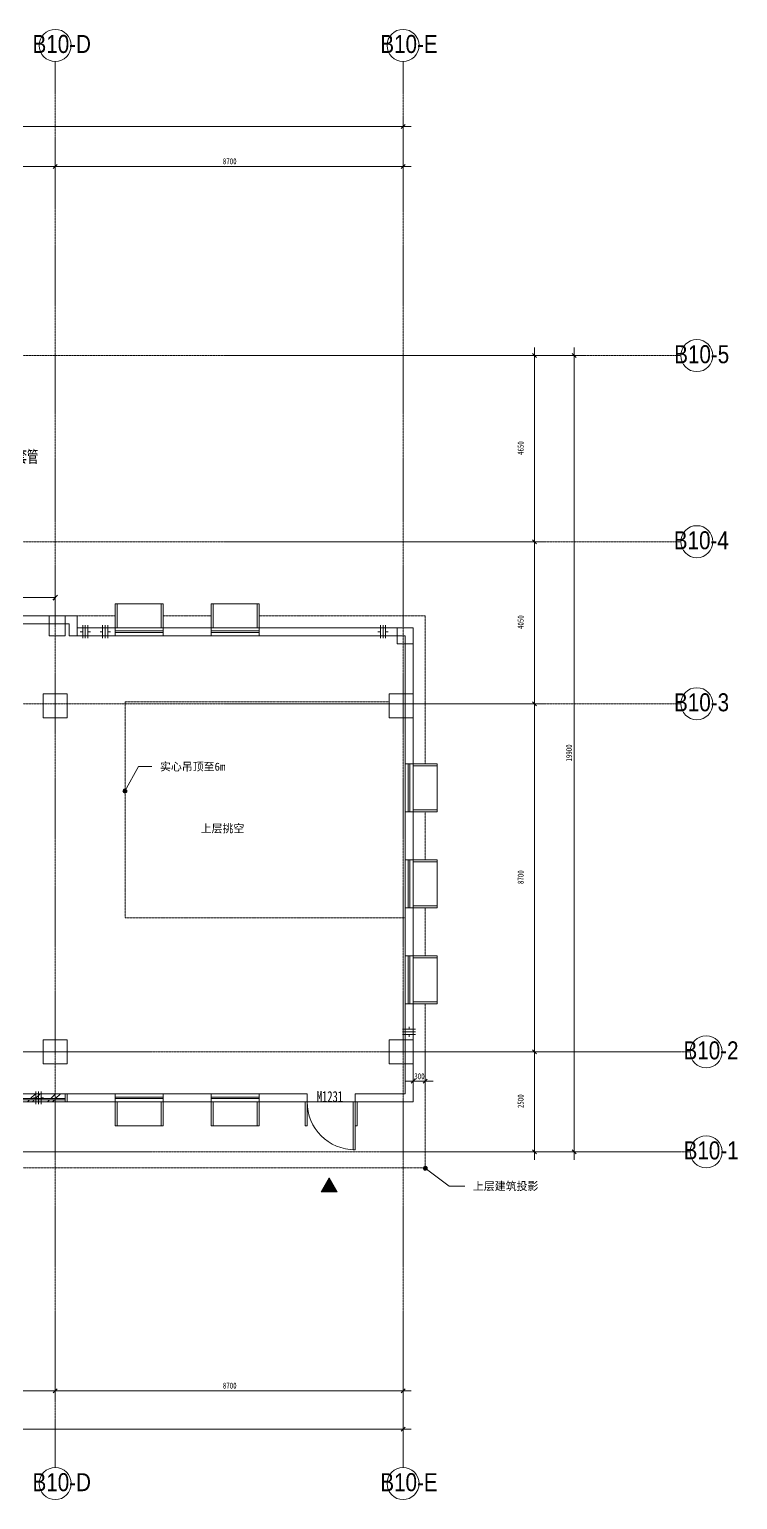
# Model space of a CAD drawing. Header units: millimetres. Extents: x 147808 to 199769, y -28592 to 9935.
# Drawn here: x 182053 to 199769, y -28592 to 8154 of the extents above; entities that cross this region are included whole.
import ezdxf

# ---------------------------------------------------------------- set-up
doc = ezdxf.new("R2010")
doc.units = ezdxf.units.MM
for name, pattern in [('TJ Dash 2x', [3, 2, -1]), ('架空线_2_', [3.97, 2.38, -1.59]), ('轴网线', [22.24, 12.7, -3.18, 3.18, -3.18])]:
    doc.linetypes.add(name, pattern=pattern)
for name, color, linetype, lineweight in [('A-____-____-DIMS', 7, 'Continuous', 5), ('A-____-____-DIMS-100', 7, 'Continuous', 5), ('A-DETL-____-OTLN', 7, 'Continuous', 5), ('A-DETL-GENF-OTLN', 7, 'Continuous', 5), ('A-DOOR-____-IDEN', 7, 'Continuous', 5), ('A-GLAZ-CURT-MCUT', 7, 'Continuous', 5), ('A-GLAZ-CWMG-MCUT', 7, 'Continuous', 13), ('A-GLAZ-CWMG-OTLN', 7, 'Continuous', 5), ('A-WALL-____-MCUT', 7, 'Continuous', 13), ('A-WALL-____-OTLN', 7, 'Continuous', 13), ('G-____-____-TEXT', 7, 'Continuous', 5), ('P-PIPE-____-OTLN', 7, 'Continuous', 35), ('S-BEAM-____-MCUT', 7, 'Continuous', 5), ('S-BEAM-____-OTLN', 7, 'Continuous', 5), ('S-COLS-____-MCUT', 7, 'Continuous', 5), ('S-GRID-____-IDEN', 7, 'Continuous', 5), ('S-GRID-____-OTLN', 7, 'Continuous', 5), ('S-STRS-____-MBND', 7, 'Continuous', 5), ('S-STRS-____-OTLN', 7, 'Continuous', 5)]:
    doc.layers.add(name, color=color, linetype=linetype, lineweight=lineweight)
for name, color, linetype, lineweight, true_color in [('A-DOOR-____-MCUT', 7, 'Continuous', 13, 0x00007f), ('A-DOOR-____-OTLN', 5, 'Continuous', 13, 0x0000ff), ('A-FLOR-____-OTLN', 7, 'Continuous', 13, 0x007f00), ('A-GLAZ-____-MCUT', 7, 'Continuous', 13, 0x007f00), ('A-GLAZ-____-OTLN', 7, 'Continuous', 13, 0x00007f)]:
    doc.layers.add(name, color=color, linetype=linetype, lineweight=lineweight, true_color=true_color)
doc.styles.add('Arial', font='arial.ttf', dxfattribs={"width": 0.7, "height": 250})
doc.styles.add('TJ_FangSong', font='TJ_FangSong v2.0.otf', dxfattribs={"width": 0.7, "height": 300})
doc.styles.add('TJ_FangSong_Narrow', font='TJ_FangSong_Narrow v2.0.otf', dxfattribs={"height": 450})
doc.styles.add('仿宋_1', font='simfang.ttf', dxfattribs={"width": 0.7, "height": 150})
doc.styles.add('仿宋_2', font='simfang.ttf', dxfattribs={"width": 0.7, "height": 275})
doc.styles.add('黑体_2', font='simhei.ttf', dxfattribs={"height": 200})
doc.dimstyles.new('对角线-1_2_250_近', dxfattribs={"dimscale": 304.8, "dimtxt": 255.06485, "dimasz": 0.393701, "dimexe": 0.787402, "dimexo": 0.328084, "dimgap": 0, "dimtad": 1, "dimdec": 0, "dimzin": 0, "dimdsep": 46, "dimtxsty": 'Arial', "dimblk1": 'OBLIQUE', "dimblk2": 'OBLIQUE', "dimsah": 1, "dimcen": 0.09, "dimazin": 0, "dimtfac": 1, "dimtdec": 4, "dimtix": 1, "dimtmove": 0, "dimatfit": 3, "dimfxl": 1, "dimtvp": 1, "dimtolj": 1, "dimtzin": 0, "dimarcsym": 2})
doc.dimstyles.new('对角线_-_1_5mm_仿宋', dxfattribs={"dimscale": 304.8, "dimtxt": 193.128667, "dimasz": 0.328084, "dimexe": 0.82021, "dimexo": 0.0625, "dimgap": 0.065617, "dimtad": 1, "dimdec": 0, "dimdsep": 46, "dimtxsty": '仿宋_1', "dimblk1": 'OBLIQUE', "dimblk2": 'OBLIQUE', "dimsah": 1, "dimcen": 0.09, "dimdle": 0.656168, "dimazin": 0, "dimtfac": 1, "dimtdec": 4, "dimtix": 1, "dimtmove": 2, "dimatfit": 3, "dimfxl": 2.624672, "dimfxlon": 1, "dimtvp": 1, "dimtolj": 1, "dimtzin": 0, "dimarcsym": 2})
doc.dimstyles.new('对角线_-_1_5mm_仿宋_1', dxfattribs={"dimscale": 304.8, "dimtxt": 193.128667, "dimasz": 0.328084, "dimexe": 0.82021, "dimexo": 0.0625, "dimgap": 0.065617, "dimtad": 1, "dimdec": 0, "dimdsep": 46, "dimtxsty": '仿宋_1', "dimblk1": 'OBLIQUE', "dimblk2": 'OBLIQUE', "dimsah": 1, "dimcen": 0.09, "dimdle": 0.656168, "dimazin": 0, "dimtfac": 1, "dimtdec": 4, "dimtix": 1, "dimtmove": 0, "dimatfit": 3, "dimfxl": 2.624672, "dimfxlon": 1, "dimtvp": 1, "dimtolj": 1, "dimtzin": 0, "dimarcsym": 2})

# ---------------------------------------------------------------- blocks, each defined once
blk = doc.blocks.new('双层单列 - 双层单列-2855370-一层给排水_消防平面图')
at = {"layer": 'A-GLAZ-____-MCUT', "color": 251, "lineweight": 5, "true_color": 0x515151}
for p, q in [((-600, -700), (-600, -100)), ((-550, -100), (-550, -700)), ((550, -700), (550, -100)), ((600, -100), (600, -700)), ((-550, -700), (-600, -700)), ((600, -700), (550, -700))]:
    blk.add_line(p, q, dxfattribs=at)
at = {"layer": 'A-GLAZ-____-OTLN', "color": 251, "lineweight": 5, "true_color": 0x515151}
for p, q in [((-600, 100), (600, 100)), ((-600, -100), (-600, 100)), ((-600, 20), (600, 20)), ((600, 100), (600, -100)), ((-600, -20), (600, -20)), ((-600, -100), (600, -100)), ((550, -700), (-550, -700))]:
    blk.add_line(p, q, dxfattribs=at)
blk = doc.blocks.new('双层单列 - 双层单列-2855371-一层给排水_消防平面图')
at = {"layer": 'A-GLAZ-____-MCUT', "color": 251, "lineweight": 5, "true_color": 0x515151}
for p, q in [((-550, 700), (-600, 700)), ((-600, 700), (-600, 100)), ((-550, 100), (-550, 700)), ((550, 700), (550, 100)), ((600, 700), (550, 700)), ((600, 100), (600, 700))]:
    blk.add_line(p, q, dxfattribs=at)
at = {"layer": 'A-GLAZ-____-OTLN', "color": 251, "lineweight": 5, "true_color": 0x515151}
for p, q in [((550, 700), (-550, 700)), ((-600, 100), (600, 100)), ((-600, 100), (-600, -100)), ((-600, 20), (600, 20)), ((600, -100), (600, 100)), ((-600, -20), (600, -20)), ((-600, -100), (600, -100))]:
    blk.add_line(p, q, dxfattribs=at)
blk = doc.blocks.new('系统嵌板 - TJ玻璃_30-2487547-一层给排水_消防平面图')
at = {"layer": 'A-GLAZ-CURT-MCUT', "color": 251, "true_color": 0x515151}
for p, q in [((562, 80), (-562, 80)), ((-562, 80), (-562, 50)), ((-562, 50), (562, 50)), ((562, 50), (562, 80))]:
    blk.add_line(p, q, dxfattribs=at)
blk = doc.blocks.new('矩形竖梃 - 50_200mm 长方形-V11-一层给排水_消防平面图')
at = {"layer": 'A-GLAZ-CWMG-OTLN', "true_color": 0x8b8b8b}
h = blk.add_hatch(dxfattribs=at)
h.set_pattern_fill('FP_4', color=252, style=0, pattern_type=2)
h.set_pattern_definition([(45, (0, 0), (-251.4472, 251.4472), []), (45, (0, 381), (-251.4472, 251.4472), [])])
h.paths.add_polyline_path([(181825, -18650), (182950, -18650), (182950, -18600), (181825, -18600)], flags=0)
h.paths.add_polyline_path([(182950, -18570), (182950, -18450), (181825, -18450), (181825, -18570)], flags=0)
at = {"layer": 'A-GLAZ-CWMG-OTLN', "color": 251, "true_color": 0x515151}
for p, q in [((182950, -18450), (181825, -18450)), ((182950, -18650), (181825, -18650))]:
    blk.add_line(p, q, dxfattribs=at)
blk = doc.blocks.new('矩形竖梃 - 50_200mm 长方形-2487548-一层给排水_消防平面图')
at = {"layer": 'A-GLAZ-CWMG-MCUT', "color": 251, "lineweight": 5, "true_color": 0x515151}
for p, q in [((-50, 0), (0, 0)), ((-50, -200), (-50, 0)), ((0, 0), (0, -200)), ((0, -200), (-50, -200))]:
    blk.add_line(p, q, dxfattribs=at)
blk = doc.blocks.new('TJ单扇平开门-带窗框 - M1230-3103489-一层给排水_消防平面图')
at = {"layer": 'A-DOOR-____-MCUT', "color": 251, "lineweight": 5, "true_color": 0x515151}
for p, q in [((550, -100), (600, -100)), ((550, -1300), (550, -100)), ((600, -100), (600, -1300)), ((600, -1300), (550, -1300))]:
    blk.add_line(p, q, dxfattribs=at)
at = {"layer": 'A-DOOR-____-MCUT', "color": 173, "lineweight": 5, "true_color": 0x5151be}
blk.add_arc((600, -100), 1200, 180, 270, dxfattribs=at)
at = {"layer": 'A-DOOR-____-OTLN', "color": 251, "lineweight": 5, "true_color": 0x515151}
for p, q in [((-650, -100), (-650, -700)), ((-600, -700), (-600, -100)), ((600, -700), (600, -100)), ((650, -100), (650, -700)), ((-650, -700), (-600, -700)), ((650, -700), (600, -700))]:
    blk.add_line(p, q, dxfattribs=at)
blk = doc.blocks.new('箭头 - 入口符号 - 箭头 - 入口符号-1524210-一层给排水_消防平面图')
at = {"layer": 'A-DETL-GENF-OTLN', "true_color": 0x888888}
blk.add_hatch(color=252, dxfattribs=at).paths.add_polyline_path([(-200, 0), (200, 0), (0, 346)], flags=0)
at = {"layer": 'A-DETL-GENF-OTLN', "color": 251, "true_color": 0x515151}
for p, q in [((-200, 0), (0, 346)), ((-200, 0), (200, 0)), ((200, 0), (0, 346))]:
    blk.add_line(p, q, dxfattribs=at)
blk = doc.blocks.new('双层单列 - 双层单列-V19-一层给排水_消防平面图')
at = {"layer": 'A-GLAZ-____-MCUT', "color": 251, "lineweight": 5, "true_color": 0x515151}
for p, q in [((-550, 700), (-600, 700)), ((-600, 700), (-600, 100)), ((-550, 100), (-550, 700)), ((550, 700), (550, 100)), ((600, 700), (550, 700)), ((600, 100), (600, 700)), ((600, 20), (600, 100))]:
    blk.add_line(p, q, dxfattribs=at)
at = {"layer": 'A-GLAZ-____-OTLN', "color": 251, "lineweight": 5, "true_color": 0x515151}
for p, q in [((550, 700), (-550, 700)), ((-600, 100), (600, 100)), ((-600, 100), (-600, -100)), ((-600, 20), (600, 20)), ((600, -100), (600, 100)), ((-600, -20), (600, -20)), ((-600, -100), (600, -100))]:
    blk.add_line(p, q, dxfattribs=at)
blk = doc.blocks.new('DIMBLOCK1-一层给排水_消防平面图')
at = {"layer": 'A-____-____-DIMS-100', "color": 173, "true_color": 0x5151ff, "transparency": 16777216}
for p, q in [((193889, -17400), (194939, -17400)), ((194689, -17400), (193889, -17400)), ((194689, -17400), (194639, -17350)), ((194689, -20100), (194689, -17400)), ((194689, -17400), (194739, -17450)), ((193889, -19900), (194939, -19900)), ((194689, -19900), (193889, -19900)), ((194689, -19900), (194639, -19850)), ((194689, -19900), (194739, -19950))]:
    blk.add_line(p, q, dxfattribs=at)
at = {"layer": 'A-____-____-DIMS-100', "color": 0, "transparency": 16777216, "insert": (194267, -18807), "char_height": 150, "width": 377.27, "attachment_point": 1, "rotation": 90, "line_spacing_factor": 0.898273, "style": '仿宋_1'}
blk.add_mtext('2500', dxfattribs=at)
blk = doc.blocks.new('_Oblique')
at = {"color": 0, "linetype": 'ByBlock', "lineweight": -2}
blk.add_line((-0.5, -0.5), (0.5, 0.5), dxfattribs=at)
blk = doc.blocks.new('DIMBLOCK2-一层给排水_消防平面图')
at = {"layer": 'A-____-____-DIMS-100', "color": 173, "true_color": 0x5151ff, "transparency": 16777216}
for p, q in [((193889, -8700), (194939, -8700)), ((194689, -8700), (193889, -8700)), ((194689, -8700), (194639, -8650)), ((194689, -17400), (194689, -8700)), ((194689, -8700), (194739, -8750)), ((193889, -17400), (194939, -17400)), ((194689, -17400), (193889, -17400)), ((194689, -17400), (194639, -17350)), ((194689, -17400), (194739, -17450))]:
    blk.add_line(p, q, dxfattribs=at)
at = {"layer": 'A-____-____-DIMS-100', "color": 0, "transparency": 16777216, "insert": (194267, -13207), "char_height": 150, "width": 377.27, "attachment_point": 1, "rotation": 90, "line_spacing_factor": 0.898273, "style": '仿宋_1'}
blk.add_mtext('8700', dxfattribs=at)
blk = doc.blocks.new('DIMBLOCK3-一层给排水_消防平面图')
at = {"layer": 'A-____-____-DIMS-100', "color": 173, "true_color": 0x5151ff, "transparency": 16777216}
for p, q in [((193889, -4650), (194939, -4650)), ((194689, -4650), (193889, -4650)), ((194689, -4650), (194639, -4600)), ((194689, -8700), (194689, -4650)), ((194689, -4650), (194739, -4700)), ((193889, -8700), (194939, -8700)), ((194689, -8700), (193889, -8700)), ((194689, -8700), (194639, -8650)), ((194689, -8700), (194739, -8750))]:
    blk.add_line(p, q, dxfattribs=at)
at = {"layer": 'A-____-____-DIMS-100', "color": 0, "transparency": 16777216, "insert": (194267, -6832), "char_height": 150, "width": 377.27, "attachment_point": 1, "rotation": 90, "line_spacing_factor": 0.898273, "style": '仿宋_1'}
blk.add_mtext('4050', dxfattribs=at)
blk = doc.blocks.new('DIMBLOCK4-一层给排水_消防平面图')
at = {"layer": 'A-____-____-DIMS-100', "color": 173, "true_color": 0x5151ff, "transparency": 16777216}
for p, q in [((194689, 0), (194639, 50)), ((194689, -4650), (194689, 200)), ((193889, 0), (194939, 0)), ((194689, 0), (193889, 0)), ((194689, 0), (194739, -50)), ((193889, -4650), (194939, -4650)), ((194689, -4650), (193889, -4650)), ((194689, -4650), (194639, -4600)), ((194689, -4650), (194739, -4700))]:
    blk.add_line(p, q, dxfattribs=at)
at = {"layer": 'A-____-____-DIMS-100', "color": 0, "transparency": 16777216, "insert": (194267, -2482), "char_height": 150, "width": 377.27, "attachment_point": 1, "rotation": 90, "line_spacing_factor": 0.898273, "style": '仿宋_1'}
blk.add_mtext('4650', dxfattribs=at)
blk = doc.blocks.new('DIMBLOCK5-一层给排水_消防平面图')
at = {"layer": 'A-____-____-DIMS-100', "color": 173, "true_color": 0x5151ff, "transparency": 16777216}
for p, q in [((156600, 2893), (156600, 5980)), ((191400, 4789), (191400, 5980)), ((156400, 5730), (191600, 5730)), ((156600, 5730), (156550, 5680)), ((156600, 5730), (156650, 5780)), ((156600, 5730), (156600, 2893)), ((191400, 5730), (191350, 5680)), ((191400, 5730), (191450, 5780)), ((191400, 5730), (191400, 4789))]:
    blk.add_line(p, q, dxfattribs=at)
at = {"layer": 'A-____-____-DIMS-100', "color": 0, "transparency": 16777216, "insert": (173804, 5932), "char_height": 150, "width": 471.59, "attachment_point": 1, "line_spacing_factor": 0.898273, "style": '仿宋_1'}
blk.add_mtext('34800', dxfattribs=at)
blk = doc.blocks.new('DIMBLOCK8-一层给排水_消防平面图')
at = {"layer": 'A-____-____-DIMS-100', "color": 173, "true_color": 0x5151ff, "transparency": 16777216}
for p, q in [((174000, -25071), (174000, -26121)), ((174000, -25871), (174000, -25071)), ((182700, -25071), (182700, -26121)), ((182700, -25871), (182700, -25071)), ((174000, -25871), (173950, -25921)), ((174000, -25871), (174050, -25821)), ((174000, -25871), (182700, -25871)), ((182700, -25871), (182650, -25921)), ((182700, -25871), (182750, -25821))]:
    blk.add_line(p, q, dxfattribs=at)
at = {"layer": 'A-____-____-DIMS-100', "color": 0, "transparency": 16777216, "insert": (178193, -25669), "char_height": 150, "width": 377.27, "attachment_point": 1, "line_spacing_factor": 0.898273, "style": '仿宋_1'}
blk.add_mtext('8700', dxfattribs=at)
blk = doc.blocks.new('DIMBLOCK9-一层给排水_消防平面图')
at = {"layer": 'A-____-____-DIMS-100', "color": 173, "true_color": 0x5151ff, "transparency": 16777216}
for p, q in [((182700, -25071), (182700, -26121)), ((182700, -25871), (182700, -25071)), ((191400, -25071), (191400, -26121)), ((191400, -25871), (191400, -25071)), ((182700, -25871), (182650, -25921)), ((182700, -25871), (182750, -25821)), ((182700, -25871), (191600, -25871)), ((191400, -25871), (191350, -25921)), ((191400, -25871), (191450, -25821))]:
    blk.add_line(p, q, dxfattribs=at)
at = {"layer": 'A-____-____-DIMS-100', "color": 0, "transparency": 16777216, "insert": (186893, -25669), "char_height": 150, "width": 377.27, "attachment_point": 1, "line_spacing_factor": 0.898273, "style": '仿宋_1'}
blk.add_mtext('8700', dxfattribs=at)
blk = doc.blocks.new('DIMBLOCK16-一层给排水_消防平面图')
at = {"layer": 'A-____-____-DIMS-100', "color": 173, "true_color": 0x5151ff, "transparency": 16777216}
for p, q in [((174000, 5530), (174000, 4480)), ((174000, 4730), (174000, 5530)), ((174000, 4730), (174050, 4780)), ((182700, 3677), (182700, 4980)), ((182700, 4730), (182750, 4780)), ((174000, 4730), (173950, 4680)), ((174000, 4730), (182700, 4730)), ((182700, 4730), (182650, 4680)), ((182700, 4730), (182700, 3677))]:
    blk.add_line(p, q, dxfattribs=at)
at = {"layer": 'A-____-____-DIMS-100', "color": 0, "transparency": 16777216, "insert": (178193, 4932), "char_height": 150, "width": 377.27, "attachment_point": 1, "line_spacing_factor": 0.898273, "style": '仿宋_1'}
blk.add_mtext('8700', dxfattribs=at)
blk = doc.blocks.new('DIMBLOCK17-一层给排水_消防平面图')
at = {"layer": 'A-____-____-DIMS-100', "color": 173, "true_color": 0x5151ff, "transparency": 16777216}
for p, q in [((182700, 3677), (182700, 4980)), ((182700, 4730), (182750, 4780)), ((191400, 3586), (191400, 4980)), ((191400, 4730), (191450, 4780)), ((182700, 4730), (182650, 4680)), ((182700, 4730), (191600, 4730)), ((182700, 4730), (182700, 3677)), ((191400, 4730), (191350, 4680)), ((191400, 4730), (191400, 3586))]:
    blk.add_line(p, q, dxfattribs=at)
at = {"layer": 'A-____-____-DIMS-100', "color": 0, "transparency": 16777216, "insert": (186893, 4932), "char_height": 150, "width": 377.27, "attachment_point": 1, "line_spacing_factor": 0.898273, "style": '仿宋_1'}
blk.add_mtext('8700', dxfattribs=at)
blk = doc.blocks.new('DIMBLOCK18-一层给排水_消防平面图')
at = {"layer": 'A-____-____-DIMS-100', "color": 173, "true_color": 0x5151ff, "transparency": 16777216}
for p, q in [((191650, -17337), (191650, -18387)), ((191650, -18137), (191650, -17337)), ((191950, -17337), (191950, -18387)), ((191950, -18137), (191950, -17337)), ((191450, -18137), (192150, -18137)), ((191650, -18137), (191600, -18187)), ((191650, -18137), (191700, -18087)), ((191950, -18137), (191900, -18187)), ((191950, -18137), (192000, -18087))]:
    blk.add_line(p, q, dxfattribs=at)
at = {"layer": 'A-____-____-DIMS-100', "color": 0, "transparency": 16777216, "insert": (191682, -17936), "char_height": 150, "width": 282.96, "attachment_point": 1, "line_spacing_factor": 0.898273, "style": '仿宋_1'}
blk.add_mtext('300', dxfattribs=at)
blk = doc.blocks.new('DIMBLOCK19-一层给排水_消防平面图')
at = {"layer": 'A-____-____-DIMS-100', "color": 173, "true_color": 0x5151ff, "transparency": 16777216}
for p, q in [((191400, -25011), (191400, -27079)), ((191400, -26829), (191400, -25011)), ((156600, -26029), (156600, -27079)), ((156600, -26829), (156600, -26029)), ((156600, -26829), (156650, -26779)), ((191400, -26829), (191450, -26779)), ((156400, -26829), (191600, -26829)), ((156600, -26829), (156550, -26879)), ((191400, -26829), (191350, -26879))]:
    blk.add_line(p, q, dxfattribs=at)
at = {"layer": 'A-____-____-DIMS-100', "color": 0, "transparency": 16777216, "insert": (173804, -26627), "char_height": 150, "width": 471.59, "attachment_point": 1, "line_spacing_factor": 0.898273, "style": '仿宋_1'}
blk.add_mtext('34800', dxfattribs=at)
blk = doc.blocks.new('DIMBLOCK21-一层给排水_消防平面图')
at = {"layer": 'A-____-____-DIMS-100', "color": 173, "true_color": 0x5151ff, "transparency": 16777216}
for p, q in [((195678, 0), (195628, 50)), ((195678, 200), (195678, -20100)), ((193990, 0), (195928, 0)), ((195678, 0), (193990, 0)), ((195678, 0), (195728, -50)), ((193601, -19900), (195928, -19900)), ((195678, -19900), (193601, -19900)), ((195678, -19900), (195628, -19850)), ((195678, -19900), (195728, -19950))]:
    blk.add_line(p, q, dxfattribs=at)
at = {"layer": 'A-____-____-DIMS-100', "color": 0, "transparency": 16777216, "insert": (195477, -10146), "char_height": 150, "width": 471.59, "attachment_point": 1, "rotation": 90, "line_spacing_factor": 0.898273, "style": '仿宋_1'}
blk.add_mtext('19900', dxfattribs=at)
blk = doc.blocks.new('轴网 - R4_0-512320-一层给排水_消防平面图')
at = {"layer": 'S-GRID-____-IDEN', "color": 173, "true_color": 0x5151ff}
blk.add_circle((0, 0), 4, dxfattribs=at)
blk = doc.blocks.new('YXQH_ST_B9-20_rvt-1-一层给排水_消防平面图')
at = {"layer": 'S-BEAM-____-MCUT', "color": 251, "lineweight": 18, "true_color": 0x515151}
for p, q in [((170900, -3965), (168250, -3965)), ((168250, -3965), (168250, -4215)), ((170900, -4215), (170900, -3965)), ((172325, -3965), (171100, -3965)), ((171100, -3965), (171100, -4215)), ((172525, -3965), (172325, -3965)), ((173750, -3965), (172525, -3965)), ((173750, -4215), (173750, -3965)), ((168250, -4365), (168050, -4365)), ((168050, -4365), (168050, -5950)), ((168250, -4215), (170900, -4215)), ((168250, -5950), (168250, -4365)), ((171100, -4365), (170900, -4365)), ((170900, -4365), (170900, -5950)), ((171100, -4215), (173750, -4215)), ((171100, -5950), (171100, -4365)), ((173750, -4365), (173750, -5950)), ((173950, -4365), (173750, -4365)), ((173950, -5950), (173950, -4365)), ((168050, -5950), (168250, -5950)), ((170900, -6150), (168250, -6150)), ((168250, -6150), (168250, -6350)), ((170900, -5950), (171100, -5950)), ((170900, -6350), (170900, -6150)), ((173750, -6150), (171100, -6150)), ((171100, -6150), (171100, -6350)), ((173750, -5950), (173950, -5950)), ((173750, -6350), (173750, -6150)), ((168250, -6350), (170900, -6350)), ((171100, -6350), (173750, -6350))]:
    blk.add_line(p, q, dxfattribs=at)
at = {"layer": 'S-BEAM-____-OTLN', "color": 251, "lineweight": 18, "true_color": 0x515151}
for p, q in [((168250, -1445), (169475, -1445)), ((169475, -1445), (169675, -1445)), ((169675, -1445), (170900, -1445)), ((171100, -1445), (172325, -1445)), ((172325, -1445), (172525, -1445)), ((172525, -1445), (173750, -1445)), ((169675, -1695), (169475, -1695)), ((170900, -1695), (169675, -1695)), ((172325, -1695), (171100, -1695)), ((172525, -1695), (172325, -1695))]:
    blk.add_line(p, q, dxfattribs=at)
at = {"layer": 'S-BEAM-____-OTLN', "color": 161, "lineweight": 18, "true_color": 0x51a8ff}
for p, q in [((168250, -1570), (169475, -1570)), ((168250, -1570), (169475, -1570)), ((169475, -1570), (169675, -1570)), ((169475, -1570), (169675, -1570)), ((169675, -1570), (170900, -1570)), ((169675, -1570), (170900, -1570)), ((172325, -1570), (171100, -1570)), ((172325, -1570), (171100, -1570)), ((172525, -1570), (172325, -1570)), ((172525, -1570), (172325, -1570)), ((173750, -1570), (172525, -1570)), ((173750, -1570), (172525, -1570))]:
    blk.add_line(p, q, dxfattribs=at)
at = {"layer": 'S-COLS-____-MCUT', "color": 251, "lineweight": 18, "true_color": 0x515151}
for p, q in [((156950, 250), (156350, 250)), ((156350, 250), (156350, -350)), ((156950, 50), (156950, 250)), ((156950, -350), (156950, 50)), ((165600, 250), (165000, 250)), ((165000, 250), (165000, -250)), ((165600, -350), (165600, 250)), ((176800, 250), (176200, 250)), ((176200, 250), (176200, -350)), ((176800, -350), (176800, 250)), ((156350, -350), (156550, -350)), ((156550, -350), (156950, -350)), ((165000, -250), (165000, -350)), ((165000, -350), (165200, -350)), ((165200, -350), (165550, -350)), ((165550, -350), (165600, -350)), ((176200, -350), (176250, -350)), ((176250, -350), (176600, -350)), ((176600, -350), (176800, -350)), ((171100, -1375), (170900, -1375)), ((170900, -1375), (170900, -1775)), ((171100, -1775), (171100, -1375)), ((168250, -1625), (168050, -1625)), ((168050, -1625), (168050, -2025)), ((168250, -2025), (168250, -1625)), ((170900, -1775), (171100, -1775)), ((173750, -1625), (173750, -2025)), ((173950, -1625), (173750, -1625)), ((173950, -2025), (173950, -1625)), ((168050, -2025), (168250, -2025)), ((173750, -2025), (173950, -2025)), ((168250, -3965), (168050, -3965)), ((168050, -3965), (168050, -4365)), ((168250, -4365), (168250, -3965)), ((171100, -3965), (170900, -3965)), ((170900, -3965), (170900, -4365)), ((171100, -4365), (171100, -3965)), ((173750, -3965), (173750, -4365)), ((173950, -3965), (173750, -3965)), ((173950, -4365), (173950, -3965)), ((168050, -4365), (168250, -4365)), ((170900, -4365), (171100, -4365)), ((173750, -4365), (173950, -4365)), ((168250, -5950), (168050, -5950)), ((168050, -5950), (168050, -6350)), ((168250, -6150), (168250, -5950)), ((168250, -6350), (168250, -6150)), ((171100, -5950), (170900, -5950)), ((170900, -5950), (170900, -6150)), ((170900, -6150), (170900, -6350)), ((171100, -6150), (171100, -5950)), ((171100, -6350), (171100, -6150)), ((173750, -5950), (173750, -6150)), ((173950, -5950), (173750, -5950)), ((173750, -6150), (173750, -6350)), ((173950, -6350), (173950, -5950)), ((168050, -6350), (168250, -6350)), ((170900, -6350), (171100, -6350)), ((173750, -6350), (173950, -6350)), ((182950, -6500), (182550, -6500)), ((182550, -6500), (182550, -6700)), ((182950, -6700), (182950, -6500)), ((182550, -6700), (182550, -7000)), ((182950, -7000), (182950, -6700)), ((191650, -6800), (191250, -6800)), ((191250, -6800), (191250, -7000)), ((191650, -7200), (191650, -6800)), ((182550, -7000), (182950, -7000)), ((191250, -7000), (191250, -7200)), ((191250, -7200), (191450, -7200)), ((191450, -7200), (191650, -7200)), ((156550, -8400), (156350, -8400)), ((156350, -8400), (156350, -9000)), ((156950, -8400), (156550, -8400)), ((156950, -9000), (156950, -8400)), ((165600, -8400), (165000, -8400)), ((165000, -8400), (165000, -9000)), ((165600, -9000), (165600, -8400)), ((176800, -8450), (176200, -8450)), ((176200, -8450), (176200, -8850)), ((176800, -8850), (176800, -8450)), ((183000, -8450), (182400, -8450)), ((182400, -8450), (182400, -9050)), ((183000, -9050), (183000, -8450)), ((191450, -8450), (191050, -8450)), ((191050, -8450), (191050, -9050)), ((191650, -8450), (191450, -8450)), ((191650, -9050), (191650, -8450)), ((170900, -8750), (170700, -8750)), ((170700, -8750), (170700, -8950)), ((171100, -8750), (170900, -8750)), ((171300, -8750), (171100, -8750)), ((171300, -8950), (171300, -8750)), ((156350, -9000), (156550, -9000)), ((156550, -9000), (156950, -9000)), ((165000, -9000), (165600, -9000)), ((170700, -8950), (170700, -9350)), ((171300, -9350), (171300, -8950)), ((176200, -8850), (176200, -9050)), ((176200, -9050), (176800, -9050)), ((176800, -9050), (176800, -8850)), ((182400, -9050), (183000, -9050)), ((191050, -9050), (191450, -9050)), ((191450, -9050), (191650, -9050)), ((170700, -9350), (170900, -9350)), ((170900, -9350), (171100, -9350)), ((171100, -9350), (171300, -9350)), ((156550, -17050), (156350, -17050)), ((156350, -17050), (156350, -17650)), ((156950, -17050), (156550, -17050)), ((156950, -17450), (156950, -17050)), ((165600, -17050), (165000, -17050)), ((165000, -17050), (165000, -17450)), ((165600, -17650), (165600, -17050)), ((173750, -17050), (173675, -17050)), ((173675, -17050), (173675, -17700)), ((173950, -17050), (173750, -17050)), ((174325, -17050), (173950, -17050)), ((174325, -17700), (174325, -17050)), ((183000, -17100), (182400, -17100)), ((182400, -17100), (182400, -17700)), ((183000, -17700), (183000, -17100)), ((191450, -17100), (191050, -17100)), ((191050, -17100), (191050, -17700)), ((191650, -17100), (191450, -17100)), ((191650, -17700), (191650, -17100)), ((156950, -17650), (156950, -17450)), ((165000, -17450), (165000, -17650)), ((156350, -17650), (156950, -17650)), ((165000, -17650), (165200, -17650)), ((165200, -17650), (165600, -17650)), ((173675, -17700), (173750, -17700)), ((173750, -17700), (173950, -17700)), ((173950, -17700), (174325, -17700)), ((182400, -17700), (183000, -17700)), ((191050, -17700), (191450, -17700)), ((191450, -17700), (191650, -17700))]:
    blk.add_line(p, q, dxfattribs=at)
at = {"layer": 'S-STRS-____-MBND', "color": 251, "linetype": '架空线_2_', "lineweight": 18, "true_color": 0x515151}
for p, q in [((169475, -1625), (168250, -1625)), ((168250, -1625), (168250, -3965)), ((169475, -1625), (169475, -3965)), ((169675, -1625), (170900, -1625)), ((169675, -3965), (169675, -1625)), ((170900, -3965), (170900, -1625)), ((171100, -1625), (172325, -1625)), ((171100, -3965), (171100, -1625)), ((172325, -3965), (172325, -1625)), ((173750, -1625), (172525, -1625)), ((172525, -1625), (172525, -3965)), ((173750, -1625), (173750, -3965)), ((169475, -1885), (168250, -1885)), ((169475, -1885), (168250, -1885)), ((169475, -2145), (168250, -2145)), ((169475, -2145), (168250, -2145)), ((169675, -1885), (170900, -1885)), ((169675, -1885), (170900, -1885)), ((169675, -2145), (170900, -2145)), ((169675, -2145), (170900, -2145)), ((171100, -1885), (172325, -1885)), ((171100, -1885), (172325, -1885)), ((171100, -2145), (172325, -2145)), ((171100, -2145), (172325, -2145)), ((173750, -1885), (172525, -1885)), ((173750, -1885), (172525, -1885)), ((173750, -2145), (172525, -2145)), ((173750, -2145), (172525, -2145)), ((169475, -2405), (168250, -2405)), ((169475, -2405), (168250, -2405)), ((169675, -2405), (170900, -2405)), ((169675, -2405), (170900, -2405)), ((171100, -2405), (172325, -2405)), ((171100, -2405), (172325, -2405)), ((173750, -2405), (172525, -2405)), ((173750, -2405), (172525, -2405)), ((169475, -2665), (168250, -2665)), ((169475, -2665), (168250, -2665)), ((169475, -2925), (168250, -2925)), ((169475, -2925), (168250, -2925)), ((169675, -2665), (170900, -2665)), ((169675, -2665), (170900, -2665)), ((169675, -2925), (170900, -2925)), ((169675, -2925), (170900, -2925)), ((171100, -2665), (172325, -2665)), ((171100, -2665), (172325, -2665)), ((171100, -2925), (172325, -2925)), ((171100, -2925), (172325, -2925)), ((173750, -2665), (172525, -2665)), ((173750, -2665), (172525, -2665)), ((173750, -2925), (172525, -2925)), ((173750, -2925), (172525, -2925)), ((169475, -3185), (168250, -3185)), ((169475, -3185), (168250, -3185)), ((169475, -3185), (169420, -3185)), ((169475, -3185), (169420, -3185)), ((169475, -3159), (169475, -3471)), ((169675, -3185), (170900, -3185)), ((169675, -3185), (170900, -3185)), ((171100, -3185), (172325, -3185)), ((171100, -3185), (172325, -3185)), ((173750, -3185), (172525, -3185)), ((173750, -3185), (172525, -3185)), ((173750, -3185), (173695, -3185)), ((173750, -3185), (173695, -3185)), ((173750, -3159), (173750, -3471)), ((169475, -3445), (168250, -3445)), ((169475, -3445), (168250, -3445)), ((169475, -3445), (168863, -3445)), ((169475, -3445), (168863, -3445)), ((169475, -3471), (169475, -3965)), ((169675, -3445), (170900, -3445)), ((169675, -3445), (170900, -3445)), ((171100, -3445), (172325, -3445)), ((171100, -3445), (172325, -3445)), ((173750, -3445), (172525, -3445)), ((173750, -3445), (172525, -3445)), ((173750, -3445), (173138, -3445)), ((173750, -3445), (173138, -3445)), ((173750, -3471), (173750, -3965)), ((169475, -3705), (168250, -3705)), ((169475, -3705), (168250, -3705)), ((168250, -3731), (168250, -3965)), ((169475, -3965), (168250, -3965)), ((169475, -3965), (168250, -3965)), ((169475, -3705), (168305, -3705)), ((169475, -3705), (168305, -3705)), ((169675, -3705), (170900, -3705)), ((169675, -3705), (170900, -3705)), ((169675, -3965), (170900, -3965)), ((171100, -3705), (172325, -3705)), ((171100, -3705), (172325, -3705)), ((171100, -3965), (172325, -3965)), ((173750, -3705), (172525, -3705)), ((173750, -3705), (172525, -3705)), ((172525, -3731), (172525, -3965)), ((173750, -3965), (172525, -3965)), ((173750, -3965), (172525, -3965)), ((173750, -3705), (172580, -3705)), ((173750, -3705), (172580, -3705))]:
    blk.add_line(p, q, dxfattribs=at)
at = {"layer": 'S-STRS-____-MBND', "color": 251, "lineweight": 18, "true_color": 0x515151}
for p, q in [((168250, -3731), (169475, -3159)), ((172525, -3731), (173750, -3159))]:
    blk.add_line(p, q, dxfattribs=at)
at = {"layer": 'S-STRS-____-OTLN', "color": 251, "lineweight": 18, "true_color": 0x515151}
for p, q in [((169475, -1625), (169475, -1885)), ((169700, -1955), (169700, -1695)), ((170900, -1955), (170900, -1775)), ((170900, -1955), (170900, -1775)), ((171100, -1955), (171100, -1775)), ((171100, -1955), (171100, -1775)), ((172300, -1955), (172300, -1695)), ((172525, -1625), (172525, -1885)), ((168250, -2025), (168250, -2145)), ((168250, -2145), (168250, -2405)), ((169475, -1885), (169475, -2145)), ((169475, -2145), (169475, -2405)), ((169700, -2215), (169700, -1955)), ((169700, -1955), (170900, -1955)), ((170900, -2215), (170900, -1955)), ((170900, -2215), (170900, -1955)), ((171100, -2215), (171100, -1955)), ((171100, -2215), (171100, -1955)), ((171100, -1955), (172300, -1955)), ((172300, -2215), (172300, -1955)), ((172525, -1885), (172525, -2145)), ((172525, -2145), (172525, -2405)), ((173750, -2025), (173750, -2145)), ((173750, -2145), (173750, -2405)), ((168250, -2405), (168250, -2665)), ((169475, -2405), (169475, -2665)), ((169700, -2475), (169700, -2215)), ((169700, -2215), (170900, -2215)), ((169700, -2735), (169700, -2475)), ((169700, -2475), (170900, -2475)), ((170900, -2475), (170900, -2215)), ((170900, -2475), (170900, -2215)), ((170900, -2735), (170900, -2475)), ((170900, -2735), (170900, -2475)), ((171100, -2475), (171100, -2215)), ((171100, -2475), (171100, -2215)), ((171100, -2215), (172300, -2215)), ((171100, -2735), (171100, -2475)), ((171100, -2735), (171100, -2475)), ((171100, -2475), (172300, -2475)), ((172300, -2475), (172300, -2215)), ((172300, -2735), (172300, -2475)), ((172525, -2405), (172525, -2665)), ((173750, -2405), (173750, -2665)), ((168250, -2665), (168250, -2925)), ((168250, -2925), (168250, -3185)), ((169475, -2925), (169420, -2925)), ((169475, -2665), (169475, -2899)), ((169475, -2899), (169475, -2925)), ((169475, -2925), (169475, -3159)), ((169700, -2995), (169700, -2735)), ((169700, -2735), (170900, -2735)), ((170900, -2995), (170900, -2735)), ((170900, -2995), (170900, -2735)), ((171100, -2995), (171100, -2735)), ((171100, -2995), (171100, -2735)), ((171100, -2735), (172300, -2735)), ((172300, -2995), (172300, -2735)), ((172525, -2665), (172525, -2925)), ((172525, -2925), (172525, -3185)), ((173750, -2925), (173695, -2925)), ((173750, -2665), (173750, -2899)), ((173750, -2899), (173750, -2925)), ((173750, -2925), (173750, -3159)), ((168250, -3185), (168250, -3445)), ((168863, -3185), (168762, -3185)), ((169420, -3185), (168963, -3185)), ((169450, -3171), (169450, -3355)), ((169700, -3255), (169700, -2995)), ((169700, -2995), (170900, -2995)), ((169700, -3515), (169700, -3255)), ((169700, -3255), (170900, -3255)), ((170900, -3255), (170900, -2995)), ((170900, -3255), (170900, -2995)), ((170900, -3515), (170900, -3255)), ((170900, -3515), (170900, -3255)), ((171100, -3255), (171100, -2995)), ((171100, -3255), (171100, -2995)), ((171100, -2995), (172300, -2995)), ((171100, -3515), (171100, -3255)), ((171100, -3515), (171100, -3255)), ((171100, -3255), (172300, -3255)), ((172300, -3255), (172300, -2995)), ((172300, -3515), (172300, -3255)), ((172525, -3185), (172525, -3445)), ((173138, -3185), (173037, -3185)), ((173695, -3185), (173238, -3185)), ((168250, -3445), (168250, -3471)), ((168250, -3471), (168250, -3705)), ((168863, -3445), (168305, -3445)), ((169450, -3615), (168498, -3615)), ((169450, -3355), (169056, -3355)), ((169450, -3355), (169450, -3615)), ((169450, -3615), (169450, -3875)), ((169700, -3775), (169700, -3515)), ((169700, -3515), (170900, -3515)), ((170900, -3775), (170900, -3515)), ((170900, -3775), (170900, -3515)), ((171100, -3775), (171100, -3515)), ((171100, -3775), (171100, -3515)), ((171100, -3515), (172300, -3515)), ((172300, -3775), (172300, -3515)), ((172525, -3445), (172525, -3471)), ((172525, -3471), (172525, -3705)), ((173138, -3445), (172580, -3445)), ((173750, -3615), (172773, -3615)), ((173750, -3355), (173331, -3355)), ((168250, -3705), (168250, -3731)), ((168305, -3705), (168250, -3705)), ((169450, -3875), (168250, -3875)), ((169450, -3875), (169450, -3965)), ((169700, -3965), (169700, -3775)), ((169700, -3775), (170900, -3775)), ((170900, -3965), (170900, -3775)), ((170900, -3965), (170900, -3775)), ((171100, -3965), (171100, -3775)), ((171100, -3965), (171100, -3775)), ((171100, -3775), (172300, -3775)), ((172300, -3965), (172300, -3775)), ((172525, -3705), (172525, -3731)), ((172580, -3705), (172525, -3705)), ((172550, -3719), (172550, -3875)), ((172550, -3875), (172550, -3965)), ((173750, -3875), (172550, -3875)), ((169450, -4395), (168250, -4395)), ((169450, -4215), (169450, -4395)), ((169700, -4295), (169700, -4215)), ((169700, -4555), (169700, -4295)), ((169700, -4295), (170900, -4295)), ((171100, -4295), (172300, -4295)), ((172300, -4295), (172300, -4215)), ((172300, -4555), (172300, -4295)), ((172550, -4215), (172550, -4395)), ((172550, -4395), (172550, -4655)), ((173750, -4395), (172550, -4395)), ((169700, -4555), (170900, -4555)), ((171100, -4555), (172300, -4555)), ((173750, -4655), (172550, -4655))]:
    blk.add_line(p, q, dxfattribs=at)
at = {"layer": 'S-STRS-____-OTLN', "color": 251, "linetype": '架空线_2_', "lineweight": 18, "true_color": 0x515151}
for p, q in [((169700, -1955), (170900, -1955)), ((171100, -1955), (172300, -1955)), ((169700, -2215), (170900, -2215)), ((169700, -2475), (170900, -2475)), ((171100, -2215), (172300, -2215)), ((171100, -2475), (172300, -2475)), ((169475, -2925), (169420, -2925)), ((169700, -2735), (170900, -2735)), ((171100, -2735), (172300, -2735)), ((173750, -2925), (173695, -2925)), ((168863, -3185), (168762, -3185)), ((169420, -3185), (168963, -3185)), ((169700, -2995), (170900, -2995)), ((169700, -3255), (170900, -3255)), ((171100, -2995), (172300, -2995)), ((171100, -3255), (172300, -3255)), ((173138, -3185), (173037, -3185)), ((173695, -3185), (173238, -3185)), ((168863, -3445), (168305, -3445)), ((169450, -3615), (168498, -3615)), ((169450, -3355), (169056, -3355)), ((169700, -3515), (170900, -3515)), ((171100, -3515), (172300, -3515)), ((173138, -3445), (172580, -3445)), ((173750, -3615), (172773, -3615)), ((173750, -3355), (173331, -3355)), ((168305, -3705), (168250, -3705)), ((169450, -3875), (168250, -3875)), ((169700, -3775), (170900, -3775)), ((171100, -3775), (172300, -3775)), ((172580, -3705), (172525, -3705)), ((173750, -3875), (172550, -3875)), ((169700, -4295), (170900, -4295)), ((171100, -4295), (172300, -4295)), ((173750, -4395), (172550, -4395)), ((169700, -4555), (170900, -4555)), ((171100, -4555), (172300, -4555))]:
    blk.add_line(p, q, dxfattribs=at)
blk = doc.blocks.new('DIMBLOCK26-一层给排水_消防平面图')
at = {"layer": 'A-____-____-DIMS-100', "transparency": 16777216}
for p, q in [((177475, -6063), (177475, -5808)), ((182700, -6063), (182700, -5808)), ((177475, -6048), (182700, -6048)), ((177475, -6048), (177475, -6063)), ((182700, -6048), (182700, -6063))]:
    blk.add_line(p, q, dxfattribs=at)
at = {"layer": 'A-____-____-DIMS-100', "lineweight": 25, "transparency": 16777216}
for p, q in [((177475, -6048), (177415, -6108)), ((177475, -6048), (177535, -5988)), ((182700, -6048), (182640, -6108)), ((182700, -6048), (182760, -5988))]:
    blk.add_line(p, q, dxfattribs=at)
at = {"layer": 'A-____-____-DIMS-100', "color": 0, "transparency": 16777216, "insert": (179821, -5724), "char_height": 250, "width": 640.41, "attachment_point": 1, "line_spacing_factor": 0.941778, "style": 'Arial'}
blk.add_mtext('5225', dxfattribs=at)
blk = doc.blocks.new('YXQH_AR_B9-20_rvt-1-一层给排水_消防平面图')
at = {"layer": 'G-____-____-TEXT', "true_color": 0x515151}
h = blk.add_hatch(color=251, dxfattribs=at)
edge = h.paths.add_edge_path(flags=0)
edge.add_arc((184440.9, -10884.7), 50, 0, 360)
h = blk.add_hatch(color=251, dxfattribs=at)
edge = h.paths.add_edge_path(flags=0)
edge.add_arc((191955.2, -20309.6), 50, 0, 360)
at = {"layer": 'A-DETL-____-OTLN', "color": 173, "linetype": 'TJ Dash 2x', "true_color": 0x5151ff}
for p, q in [((183250, -6500), (184200, -6500)), ((185400, -6500), (186600, -6500)), ((187800, -6500), (191950, -6500)), ((191950, -6500), (191950, -10200)), ((184450, -8650), (191050, -8650)), ((184450, -14050), (184450, -8650)), ((191950, -11400), (191950, -12600)), ((191950, -13800), (191950, -15000)), ((191450, -14050), (184450, -14050)), ((191950, -16200), (191950, -20300)), ((191950, -20300), (169750, -20300)), ((191950, -20300), (169750, -20300)), ((191950, -20300), (169750, -20300))]:
    blk.add_line(p, q, dxfattribs=at)
at = {"layer": 'A-FLOR-____-OTLN', "color": 8, "lineweight": 5, "true_color": 0x7f7f7f}
for p, q in [((182550, -6699.9), (180350, -6699.9)), ((183050, -6699.9), (182950, -6699.9)), ((183050, -7000), (183050, -6699.9)), ((184200, -7000), (183050, -7000)), ((186600, -7000), (185400, -7000)), ((191250, -7000), (187800, -7000)), ((191450, -8450), (191450, -7200)), ((191450, -10200), (191450, -9050)), ((191450, -12600), (191450, -11400)), ((191450, -15000), (191450, -13800)), ((191450, -17100), (191450, -16200)), ((191450, -18450), (191450, -17700)), ((183000, -18450), (184200, -18450)), ((185400, -18450), (186600, -18450)), ((187800, -18450), (189000, -18450)), ((189000, -18450), (189000, -18650)), ((189000, -18650), (190150, -18650)), ((190150, -18650), (190200, -18650)), ((190200, -18650), (190200, -18450)), ((190200, -18450), (191450, -18450))]:
    blk.add_line(p, q, dxfattribs=at)
at = {"layer": 'A-WALL-____-MCUT', "color": 251, "lineweight": 5, "true_color": 0x515151}
for p, q in [((183050, -6499.9), (178200, -6499.9)), ((183250, -6499.9), (183050, -6499.9)), ((183250, -6800), (183250, -6499.9)), ((180350, -6699.9), (183050, -6699.9)), ((183050, -6699.9), (183050, -7000)), ((184200, -6800), (183250, -6800)), ((183250, -6800), (183250, -7000)), ((186600, -6800), (185400, -6800)), ((191650, -6800), (187800, -6800)), ((191650, -7000), (191650, -6800)), ((183050, -7000), (183250, -7000)), ((183250, -7000), (184200, -7000)), ((185400, -7000), (186600, -7000)), ((187800, -7000), (191450, -7000)), ((191450, -7000), (191450, -10200)), ((191650, -10200), (191650, -7000)), ((191450, -11400), (191450, -12600)), ((191650, -12600), (191650, -11400)), ((191450, -13800), (191450, -15000)), ((191650, -15000), (191650, -13800)), ((191450, -16200), (191450, -18450)), ((191650, -18650), (191650, -16200)), ((184200, -18450), (183000, -18450)), ((183000, -18450), (183000, -18650)), ((183000, -18650), (184200, -18650)), ((186600, -18450), (185400, -18450)), ((185400, -18650), (186600, -18650)), ((189000, -18450), (187800, -18450)), ((187800, -18650), (189000, -18650)), ((189000, -18650), (189000, -18450)), ((191450, -18450), (190200, -18450)), ((190200, -18450), (190200, -18650)), ((190200, -18650), (191450, -18650)), ((191450, -18650), (191650, -18650))]:
    blk.add_line(p, q, dxfattribs=at)
at = {"layer": 'A-WALL-____-OTLN', "color": 251, "lineweight": 5, "true_color": 0x515151}
for p, q in [((187800, -6800), (187800, -6880)), ((187800, -6880), (187800, -7000)), ((191450, -10200), (191570, -10200)), ((191570, -10200), (191650, -10200)), ((191570, -16200), (191450, -16200)), ((191650, -16200), (191570, -16200))]:
    blk.add_line(p, q, dxfattribs=at)
at = {"layer": 'G-____-____-TEXT', "color": 251, "true_color": 0x515151}
for p, q in [((184440.9, -10884.7), (184778.3, -10273)), ((184778.3, -10273), (185120.1, -10273)), ((191955.2, -20309.6), (192552.2, -20756.9)), ((192552.2, -20756.9), (192948.2, -20756.9))]:
    blk.add_line(p, q, dxfattribs=at)
for centre in [(184440.9, -10884.7), (191955.2, -20309.6)]:
    blk.add_circle(centre, 50, dxfattribs=at)
at = {"layer": 'S-GRID-____-OTLN', "color": 173, "linetype": '轴网线', "true_color": 0x5151ff}
for p, q in [((182700, 7353.7), (182700, -27792.2)), ((191400, 7353.7), (191400, -27792.2)), ((198349.8, 0), (148741.6, 0)), ((198349.8, -4650), (148741.6, -4650)), ((198349.8, -8700), (148741.6, -8700)), ((198582.5, -17400), (148741.6, -17400)), ((198582.5, -19900), (148741.6, -19900))]:
    blk.add_line(p, q, dxfattribs=at)
at = {"color": 251, "lineweight": 5, "true_color": 0x515151, "xscale": 99.99999999999993, "yscale": 99.99999999999993, "zscale": 99.99999999999993}
for p, rotation in [((182700, 7753.7), 180), ((191400, 7753.7), 180), ((198749.8, 0), 89.99999999999984), ((198749.8, -4650), 89.99999999999984), ((198749.8, -8700), 89.99999999999984), ((198982.5, -17400), 89.99999999999984), ((198982.5, -19900), 89.99999999999984), ((182700, -28192.2), 180), ((191400, -28192.2), 180)]:
    blk.add_blockref('轴网 - R4_0-512320-一层给排水_消防平面图', p, dxfattribs=dict(at, rotation=rotation))
at = {"color": 173, "lineweight": 5, "true_color": 0x5151ff}
for name, p in [('双层单列 - 双层单列-2855371-一层给排水_消防平面图', (184800, -6900)), ('双层单列 - 双层单列-V19-一层给排水_消防平面图', (187200, -6900)), ('矩形竖梃 - 50_200mm 长方形-V11-一层给排水_消防平面图', (0, 0)), ('系统嵌板 - TJ玻璃_30-2487547-一层给排水_消防平面图', (182387.5, -18650)), ('双层单列 - 双层单列-2855370-一层给排水_消防平面图', (184800, -18550)), ('TJ单扇平开门-带窗框 - M1230-3103489-一层给排水_消防平面图', (189600, -18550)), ('箭头 - 入口符号 - 箭头 - 入口符号-1524210-一层给排水_消防平面图', (189550, -20900))]:
    blk.add_blockref(name, p, dxfattribs=at)
for p, rotation in [((191550, -10800), 269.9999999999999), ((191550, -13200), 269.9999999999999), ((191550, -15600), 269.9999999999999), ((187200, -18550), 180)]:
    blk.add_blockref('双层单列 - 双层单列-2855371-一层给排水_消防平面图', p, dxfattribs=dict(at, rotation=rotation))
at = {"color": 173, "lineweight": 5, "true_color": 0x5151ff, "extrusion": (0, 0, -1), "rotation": 180}
blk.add_blockref('矩形竖梃 - 50_200mm 长方形-2487548-一层给排水_消防平面图', (-183000, -18650), dxfattribs=at)
at = {"layer": 'A-DOOR-____-IDEN', "color": 251, "true_color": 0x515151, "insert": (189244.1, -18381.8), "char_height": 275, "width": 869.831, "attachment_point": 1, "style": '仿宋_2'}
blk.add_mtext('M1231', dxfattribs=at)
at = {"layer": 'G-____-____-TEXT', "color": 251, "true_color": 0x515151, "char_height": 200, "attachment_point": 1, "style": '黑体_2'}
for s, insert, width in [('实心吊顶至6m', (185320.1, -10173), 2212.657), ('上层挑空', (186338, -11716.8), 1475.105), ('上层建筑投影', (193148.2, -20656.9), 2212.657)]:
    blk.add_mtext(s, dxfattribs=dict(at, insert=insert, width=width))
at = {"layer": 'S-GRID-____-IDEN', "color": 251, "true_color": 0x515151, "char_height": 450, "attachment_point": 1, "style": 'TJ_FangSong_Narrow'}
for s, insert, width in [('B10-D', (182131.7, 8014.2), 1370.886), ('B10-E', (190831.7, 8014.2), 1370.886), ('B10-5', (198183.4, 260.6), 1362.869), ('B10-4', (198173.4, -4389.4), 1386.919), ('B10-3', (198179.9, -8439.4), 1370.886), ('B10-2', (198416.2, -17139.4), 1362.869), ('B10-1', (198419.2, -19639.4), 1354.852), ('B10-D', (182131.7, -27931.7), 1370.886), ('B10-E', (190831.7, -27931.7), 1370.886)]:
    blk.add_mtext(s, dxfattribs=dict(at, insert=insert, width=width))
at = {"layer": 'A-____-____-DIMS', "color": 173, "true_color": 0x5151ff}
for base, p1, p2, override, picture, middle in [((191400, 5730.5), (156600, 2893.2), (191400, 4788.9), {"dimpost": '<>', "dimfxl": 34851.596355}, 'DIMBLOCK5-一层给排水_消防平面图', (174000, 5826.3)), ((182700, 4730.5), (174000, 5530.5), (182700, 3677.2), {"dimpost": '<>', "dimfxl": 8895.189413}, 'DIMBLOCK16-一层给排水_消防平面图', (178350, 4826.3)), ((191400, 4730.5), (182700, 3677.2), (191400, 3585.8), {"dimpost": '<>', "dimfxl": 8700.480998}, 'DIMBLOCK17-一层给排水_消防平面图', (187050, 4826.3)), ((191950, -18137.1), (191650, -17337.1), (191950, -17337.1), {"dimpost": '<>', "dimfxl": 299.999999}, 'DIMBLOCK18-一层给排水_消防平面图', (191800, -18041.2)), ((191400, -26828.9), (156600, -26028.9), (191400, -25010.9), {"dimpost": '<>', "dimfxl": 34814.887786}, 'DIMBLOCK19-一层给排水_消防平面图', (174000, -26733.1)), ((182700, -25870.6), (174000, -25070.6), (182700, -25070.6), {"dimpost": '<>', "dimfxl": 8700}, 'DIMBLOCK8-一层给排水_消防平面图', (178350, -25774.7)), ((191400, -25870.6), (182700, -25070.6), (191400, -25070.6), {"dimpost": '<>', "dimfxl": 8700}, 'DIMBLOCK9-一层给排水_消防平面图', (187050, -25774.7))]:
    dim = blk.add_linear_dim(base=base, p1=p1, p2=p2, dimstyle='对角线_-_1_5mm_仿宋_1', override=override, dxfattribs=at)
    dim.commit()
    dim.dimension.update_dxf_attribs({"geometry": picture, "text_midpoint": middle})
dim = blk.add_linear_dim(base=(195678.4, -19900), p1=(193990.2, 0), p2=(193601.4, -19900), angle=90, dimstyle='对角线_-_1_5mm_仿宋_1', override={"dimpost": '<>', "dimfxl": 19903.797647}, dxfattribs=at)
dim.commit()
dim.dimension.update_dxf_attribs({"geometry": 'DIMBLOCK21-一层给排水_消防平面图', "text_midpoint": (195582.5, -9950)})
for base, p1, p2, override, picture, middle in [((194688.5, 0), (193888.5, -4650), (193888.5, 0), {"dimpost": '<>', "dimfxl": 4650}, 'DIMBLOCK4-一层给排水_消防平面图', (194366.6, -2293.6)), ((194688.5, -4650), (193888.5, -8700), (193888.5, -4650), {"dimpost": '<>', "dimfxl": 4050}, 'DIMBLOCK3-一层给排水_消防平面图', (194366.6, -6643.6)), ((194688.5, -8700), (193888.5, -17400), (193888.5, -8700), {"dimpost": '<>', "dimfxl": 8700}, 'DIMBLOCK2-一层给排水_消防平面图', (194366.6, -13018.6)), ((194688.5, -17400), (193888.5, -19900), (193888.5, -17400), {"dimpost": '<>', "dimfxl": 2500}, 'DIMBLOCK1-一层给排水_消防平面图', (194366.6, -18618.6))]:
    dim = blk.add_linear_dim(base=base, p1=p1, p2=p2, angle=90, dimstyle='对角线_-_1_5mm_仿宋', override=override, dxfattribs=at)
    dim.commit()
    dim.dimension.update_dxf_attribs({"geometry": picture, "text_midpoint": middle, "dimtype": 160, "text_rotation": 90})

msp = doc.modelspace()

# ---------------------------------------------------------------- linework, layer by layer
at = {"layer": 'P-PIPE-____-OTLN', "lineweight": 5}
for p, q in [((183386, -6900), (183322, -6900)), ((183386, -7060), (183386, -6740)), ((183450, -7060), (183450, -6740)), ((183514, -7060), (183514, -6740)), ((183514, -6900), (183578, -6900)), ((183886, -6900), (183822, -6900)), ((183886, -7060), (183886, -6740)), ((183950, -7060), (183950, -6740)), ((184014, -7060), (184014, -6740)), ((184014, -6900), (184078, -6900)), ((190836, -6900), (190772, -6900)), ((190836, -7060), (190836, -6740)), ((190900, -7060), (190900, -6740)), ((190964, -7060), (190964, -6740)), ((190964, -6900), (191028, -6900)), ((191390, -16836), (191710, -16836)), ((191390, -16900), (191710, -16900)), ((191550, -16836), (191550, -16772)), ((191390, -16964), (191710, -16964)), ((191550, -16964), (191550, -17028)), ((182216, -18550), (182152, -18550)), ((182216, -18390), (182216, -18710)), ((182280, -18390), (182280, -18710)), ((182344, -18390), (182344, -18710)), ((182344, -18550), (182408, -18550))]:
    msp.add_line(p, q, dxfattribs=at)

# ---------------------------------------------------------------- block references
at = {"lineweight": 5}
for name in ['YXQH_AR_B9-20_rvt-1-一层给排水_消防平面图', 'YXQH_ST_B9-20_rvt-1-一层给排水_消防平面图']:
    msp.add_blockref(name, (0, 0), dxfattribs=at)

# ---------------------------------------------------------------- texts
at = {"layer": 'G-____-____-TEXT', "color": 4, "true_color": 0x00ffff, "insert": (180272.7, -2372.8), "char_height": 300, "width": 2514.092, "attachment_point": 1, "style": 'TJ_FangSong'}
msp.add_mtext('不需要留此套管', dxfattribs=at)

# ---------------------------------------------------------------- dimensions: what is measured, and where the dimension line sits
at = {"layer": 'A-____-____-DIMS'}
dim = msp.add_linear_dim(base=(182700, -6048.2), p1=(177475, -5963.4), p2=(182700, -5963.4), dimstyle='对角线-1_2_250_近', override={"dimpost": '<>', "dimfxl": 5225}, dxfattribs=at)
dim.commit()
dim.dimension.update_dxf_attribs({"geometry": 'DIMBLOCK26-一层给排水_消防平面图', "text_midpoint": (180087.5, -5920.6)})

doc.saveas('drawing.dxf')
